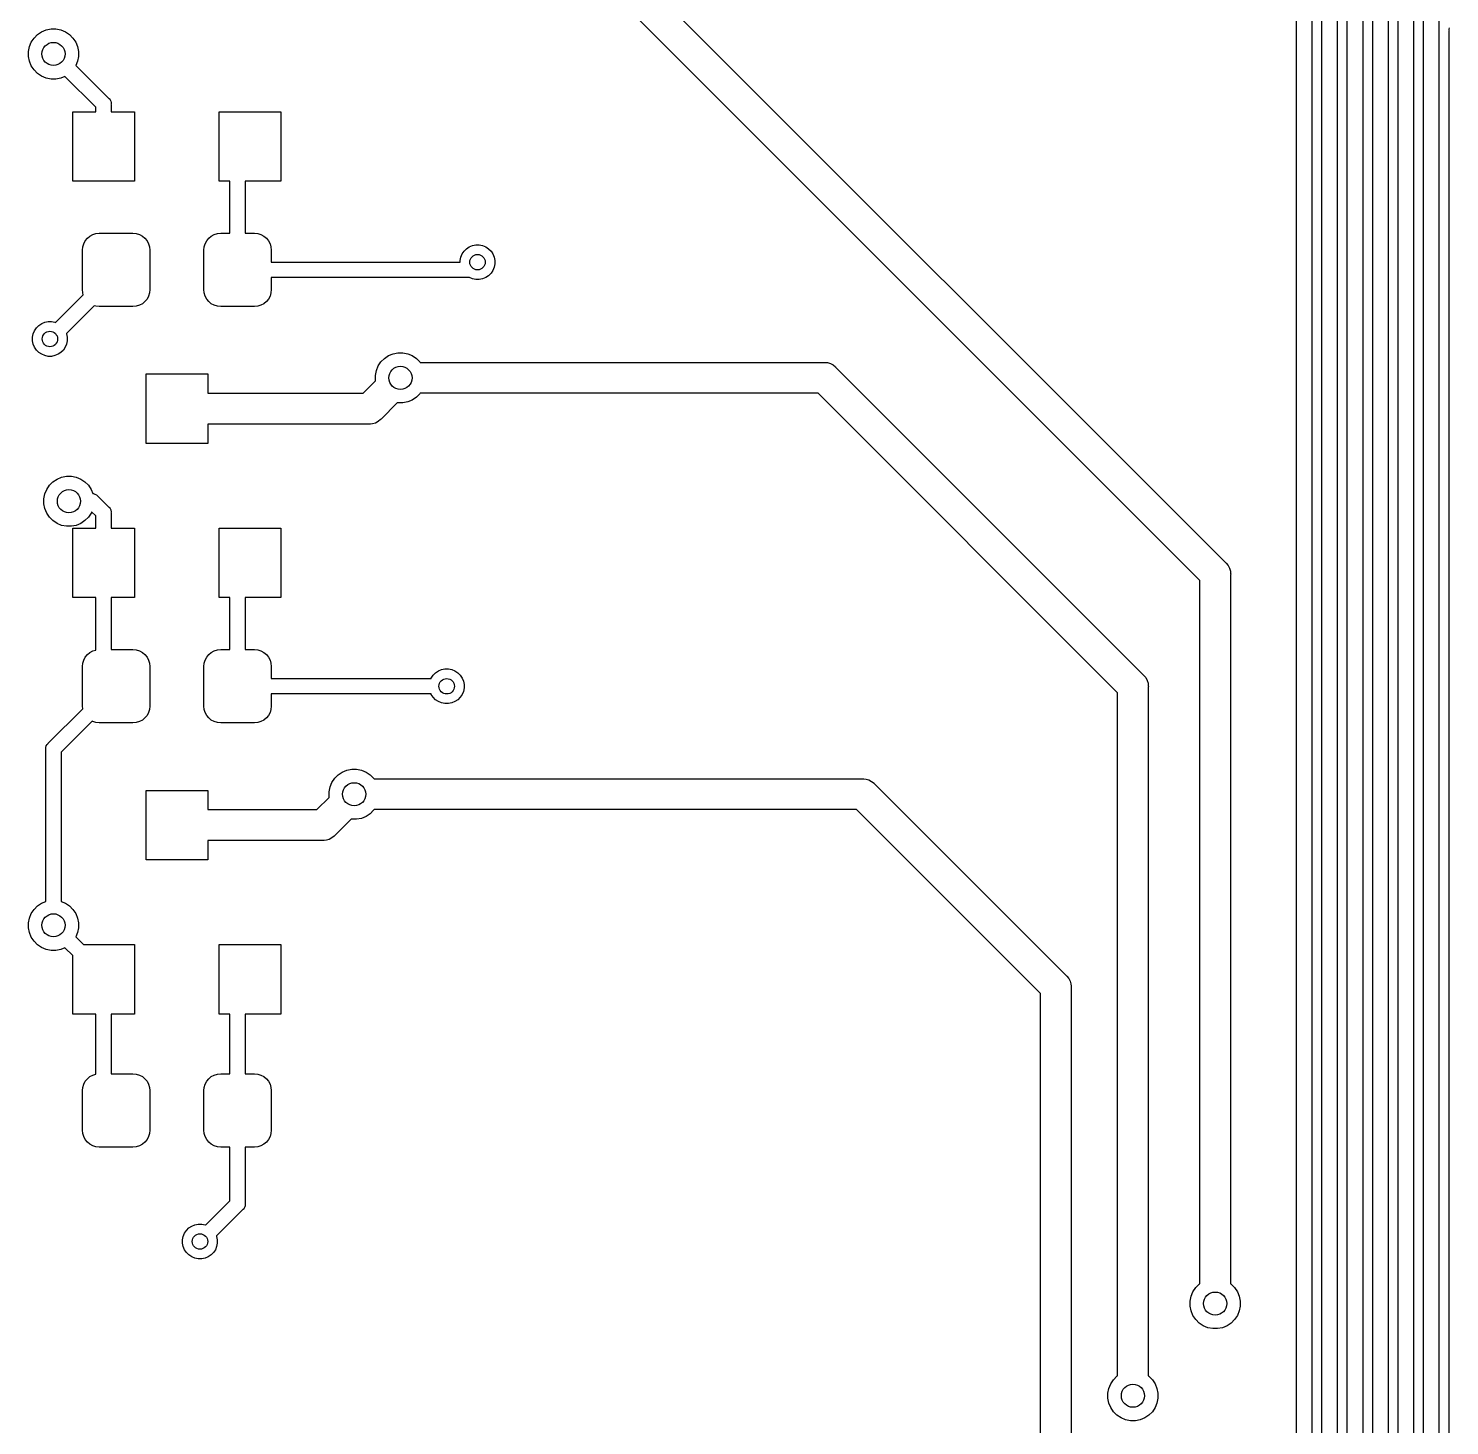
# Model space of a CAD drawing. Extents: x 1 to 84, y 1 to 137.
# Drawn here: x 4.17 to 22.61, y 91.01 to 109.13 of the extents above; entities that cross this region are included whole.
import ezdxf

# ---------------------------------------------------------------- set-up
doc = ezdxf.new("R2010")
doc.units = 0
doc.layers.add('BLACK', color=7, linetype='CONTINUOUS')

msp = doc.modelspace()

# ---------------------------------------------------------------- linework, layer by layer
at = {"layer": 'BLACK', "linetype": 'CONTINUOUS'}
for p, q in [((20.6199, 48.0728), (20.6199, 120.504)), ((20.8199, 120.504), (20.8199, 48.1094)), ((20.9499, 48.2095), (20.9499, 120.358)), ((21.1499, 120.321), (21.1499, 48.2461)), ((21.28, 48.3462), (21.28, 119.188)), ((21.48, 119.151), (21.48, 48.3828)), ((21.61, 50.7851), (21.61, 118.018)), ((21.81, 117.981), (21.81, 50.7949)), ((21.94, 48.6387), (21.94, 116.848)), ((22.14, 116.811), (22.14, 48.6752)), ((22.27, 48.7754), (22.27, 115.678)), ((22.47, 115.641), (22.47, 48.8119)), ((12.1714, 109.734), (19.7015, 102.204)), ((19.367, 101.973), (11.9402, 109.4)), ((4.4052, 109.113), (4.46799, 109.125)), ((4.46799, 109.125), (4.53201, 109.125)), ((4.53201, 109.125), (4.5948, 109.113)), ((22.6, 109.105), (22.6014, 109.12)), ((22.6014, 109.12), (22.6072, 109.138)), ((4.18749, 108.895), (4.21199, 108.954)), ((4.21199, 108.954), (4.24756, 109.007)), ((4.24756, 109.007), (4.29282, 109.052)), ((4.29282, 109.052), (4.34605, 109.088)), ((4.34605, 109.088), (4.4052, 109.113)), ((4.5948, 109.113), (4.65395, 109.088)), ((4.65395, 109.088), (4.70718, 109.052)), ((4.70718, 109.052), (4.75244, 109.007)), ((4.75244, 109.007), (4.78801, 108.954)), ((4.78801, 108.954), (4.81251, 108.895)), ((22.5995, 109.1), (22.6, 109.105)), ((22.6, 109.095), (22.5995, 109.1)), ((22.6, 109.105), (22.6, 109.105)), ((22.6, 48.9534), (22.6, 109.095)), ((4.175, 108.832), (4.18749, 108.895)), ((4.175, 108.768), (4.175, 108.832)), ((4.18749, 108.705), (4.175, 108.768)), ((4.81251, 108.895), (4.825, 108.832)), ((4.825, 108.768), (4.81251, 108.705)), ((4.825, 108.832), (4.825, 108.768)), ((4.21199, 108.646), (4.18749, 108.705)), ((4.24756, 108.593), (4.21199, 108.646)), ((4.29282, 108.548), (4.24756, 108.593)), ((4.81251, 108.705), (4.79017, 108.651)), ((4.79017, 108.651), (5.21724, 108.224)), ((4.34605, 108.512), (4.29282, 108.548)), ((4.4052, 108.487), (4.34605, 108.512)), ((4.46799, 108.475), (4.4052, 108.487)), ((4.53201, 108.475), (4.46799, 108.475)), ((4.5948, 108.487), (4.53201, 108.475)), ((4.64874, 108.51), (4.5948, 108.487)), ((5.05, 108.109), (4.64874, 108.51)), ((5.21724, 108.224), (5.22105, 108.221)), ((5.22105, 108.221), (5.23355, 108.206)), ((5.23355, 108.206), (5.24283, 108.188)), ((4.75, 107.15), (4.75, 108.05)), ((4.75, 108.05), (5.05, 108.05)), ((5.05, 108.05), (5.05, 108.109)), ((5.24283, 108.188), (5.24855, 108.17)), ((5.24855, 108.17), (5.24855, 108.17)), ((5.24855, 108.17), (5.25, 108.155)), ((5.25, 108.155), (5.25, 108.155)), ((5.25, 108.155), (5.25048, 108.15)), ((5.25048, 108.15), (5.25, 108.145)), ((5.25, 108.145), (5.25, 108.05)), ((5.25, 108.05), (5.55, 108.05)), ((5.55, 108.05), (5.55, 107.15)), ((6.65, 107.15), (6.65, 108.05)), ((6.65, 108.05), (7.45, 108.05)), ((7.45, 108.05), (7.45, 107.15)), ((5.55, 107.15), (4.75, 107.15)), ((6.7875, 107.15), (6.65, 107.15)), ((6.7875, 106.475), (6.7875, 107.15)), ((7.45, 107.15), (6.9875, 107.15)), ((6.9875, 107.15), (6.9875, 106.475)), ((4.89165, 106.34), (4.91187, 106.378)), ((4.91187, 106.378), (4.93907, 106.411)), ((4.93907, 106.411), (4.97222, 106.438)), ((4.97222, 106.438), (5.01004, 106.458)), ((5.01004, 106.458), (5.05107, 106.471)), ((5.05107, 106.471), (5.09375, 106.475)), ((5.09375, 106.475), (5.53125, 106.475)), ((5.53125, 106.475), (5.57393, 106.471)), ((5.57393, 106.471), (5.61496, 106.458)), ((5.61496, 106.458), (5.65278, 106.438)), ((5.65278, 106.438), (5.68593, 106.411)), ((5.68593, 106.411), (5.71313, 106.378)), ((5.71313, 106.378), (5.73335, 106.34)), ((6.46665, 106.34), (6.48687, 106.378)), ((6.48687, 106.378), (6.51407, 106.411)), ((6.51407, 106.411), (6.54722, 106.438)), ((6.54722, 106.438), (6.58504, 106.458)), ((6.58504, 106.458), (6.62607, 106.471)), ((6.62607, 106.471), (6.66875, 106.475)), ((6.66875, 106.475), (6.7875, 106.475)), ((6.9875, 106.475), (7.10625, 106.475)), ((7.10625, 106.475), (7.14893, 106.471)), ((7.14893, 106.471), (7.18996, 106.458)), ((7.18996, 106.458), (7.22778, 106.438)), ((7.22778, 106.438), (7.26093, 106.411)), ((7.26093, 106.411), (7.28813, 106.378)), ((7.28813, 106.378), (7.30835, 106.34)), ((4.875, 106.256), (4.8792, 106.299)), ((4.875, 105.744), (4.875, 106.256)), ((4.8792, 106.299), (4.89165, 106.34)), ((5.73335, 106.34), (5.7458, 106.299)), ((5.7458, 106.299), (5.75, 106.256)), ((5.75, 106.256), (5.75, 105.744)), ((6.45, 106.256), (6.4542, 106.299)), ((6.45, 105.744), (6.45, 106.256)), ((6.4542, 106.299), (6.46665, 106.34)), ((7.30835, 106.34), (7.3208, 106.299)), ((7.3208, 106.299), (7.325, 106.256)), ((7.325, 106.256), (7.325, 106.1)), ((9.78365, 106.166), (9.80061, 106.207)), ((9.80061, 106.207), (9.82523, 106.243)), ((9.82523, 106.243), (9.85657, 106.275)), ((9.85657, 106.275), (9.89342, 106.299)), ((9.89342, 106.299), (9.93437, 106.316)), ((9.93437, 106.316), (9.97784, 106.325)), ((9.97784, 106.325), (10.0222, 106.325)), ((10.0222, 106.325), (10.0656, 106.316)), ((10.0656, 106.316), (10.1066, 106.299)), ((10.1066, 106.299), (10.1434, 106.275)), ((10.1434, 106.275), (10.1748, 106.243)), ((10.1748, 106.243), (10.1994, 106.207)), ((10.1994, 106.207), (10.2164, 106.166)), ((7.325, 106.1), (9.775, 106.1)), ((9.775, 106.122), (9.78365, 106.166)), ((9.775, 106.1), (9.775, 106.122)), ((10.1994, 105.993), (10.1748, 105.957)), ((10.2164, 106.034), (10.1994, 105.993)), ((10.2164, 106.166), (10.225, 106.122)), ((10.225, 106.078), (10.2164, 106.034)), ((10.225, 106.122), (10.225, 106.078)), ((9.89489, 105.9), (7.325, 105.9)), ((7.325, 105.9), (7.325, 105.744)), ((9.93437, 105.884), (9.89489, 105.9)), ((9.97784, 105.875), (9.93437, 105.884)), ((10.0222, 105.875), (9.97784, 105.875)), ((10.0656, 105.884), (10.0222, 105.875)), ((10.1066, 105.901), (10.0656, 105.884)), ((10.1434, 105.925), (10.1066, 105.901)), ((10.1748, 105.957), (10.1434, 105.925)), ((4.52621, 105.318), (4.88629, 105.678)), ((4.8792, 105.701), (4.875, 105.744)), ((4.88629, 105.678), (4.8792, 105.701)), ((5.71313, 105.622), (5.68593, 105.589)), ((5.73335, 105.66), (5.71313, 105.622)), ((5.7458, 105.701), (5.73335, 105.66)), ((5.75, 105.744), (5.7458, 105.701)), ((6.4542, 105.701), (6.45, 105.744)), ((6.46665, 105.66), (6.4542, 105.701)), ((6.48687, 105.622), (6.46665, 105.66)), ((6.51407, 105.589), (6.48687, 105.622)), ((7.28813, 105.622), (7.26093, 105.589)), ((7.30835, 105.66), (7.28813, 105.622)), ((7.3208, 105.701), (7.30835, 105.66)), ((7.325, 105.744), (7.3208, 105.701)), ((5.02771, 105.536), (4.66763, 105.176)), ((5.05107, 105.529), (5.02771, 105.536)), ((5.09375, 105.525), (5.05107, 105.529)), ((5.53125, 105.525), (5.09375, 105.525)), ((5.57393, 105.529), (5.53125, 105.525)), ((5.61496, 105.542), (5.57393, 105.529)), ((5.65278, 105.562), (5.61496, 105.542)), ((5.68593, 105.589), (5.65278, 105.562)), ((6.54722, 105.562), (6.51407, 105.589)), ((6.58504, 105.542), (6.54722, 105.562)), ((6.62607, 105.529), (6.58504, 105.542)), ((6.66875, 105.525), (6.62607, 105.529)), ((7.10625, 105.525), (6.66875, 105.525)), ((7.14893, 105.529), (7.10625, 105.525)), ((7.18996, 105.542), (7.14893, 105.529)), ((7.22778, 105.562), (7.18996, 105.542)), ((7.26093, 105.589), (7.22778, 105.562)), ((4.27923, 105.247), (4.31057, 105.279)), ((4.31057, 105.279), (4.34742, 105.303)), ((4.34742, 105.303), (4.38837, 105.32)), ((4.38837, 105.32), (4.43184, 105.329)), ((4.43184, 105.329), (4.47616, 105.329)), ((4.47616, 105.329), (4.51963, 105.32)), ((4.51963, 105.32), (4.52621, 105.318)), ((4.229, 105.126), (4.23765, 105.17)), ((4.229, 105.082), (4.229, 105.126)), ((4.23765, 105.038), (4.229, 105.082)), ((4.23765, 105.17), (4.25461, 105.211)), ((4.25461, 105.211), (4.27923, 105.247)), ((4.66763, 105.176), (4.67035, 105.17)), ((4.67035, 105.17), (4.679, 105.126)), ((4.679, 105.082), (4.67035, 105.038)), ((4.679, 105.126), (4.679, 105.082)), ((4.25461, 104.997), (4.23765, 105.038)), ((4.27923, 104.961), (4.25461, 104.997)), ((4.31057, 104.929), (4.27923, 104.961)), ((4.34742, 104.905), (4.31057, 104.929)), ((4.38837, 104.888), (4.34742, 104.905)), ((4.43184, 104.879), (4.38837, 104.888)), ((4.51963, 104.888), (4.47616, 104.879)), ((4.56058, 104.905), (4.51963, 104.888)), ((4.59743, 104.929), (4.56058, 104.905)), ((4.62877, 104.961), (4.59743, 104.929)), ((4.65339, 104.997), (4.62877, 104.961)), ((4.67035, 105.038), (4.65339, 104.997)), ((8.79282, 104.852), (8.84605, 104.888)), ((8.84605, 104.888), (8.9052, 104.913)), ((8.9052, 104.913), (8.96799, 104.925)), ((8.96799, 104.925), (9.03201, 104.925)), ((9.03201, 104.925), (9.0948, 104.913)), ((9.0948, 104.913), (9.15395, 104.888)), ((9.15395, 104.888), (9.20718, 104.852)), ((4.47616, 104.879), (4.43184, 104.879)), ((8.675, 104.632), (8.68749, 104.695)), ((8.68749, 104.695), (8.71199, 104.754)), ((8.71199, 104.754), (8.74756, 104.807)), ((8.74756, 104.807), (8.79282, 104.852)), ((9.20718, 104.852), (9.25244, 104.807)), ((9.25244, 104.807), (9.25724, 104.8)), ((9.25724, 104.8), (14.4902, 104.8)), ((14.4902, 104.8), (14.5, 104.801)), ((14.5, 104.801), (14.5098, 104.8)), ((14.5098, 104.8), (14.5098, 104.8)), ((14.5098, 104.8), (14.5392, 104.797)), ((14.5392, 104.797), (14.5769, 104.786)), ((14.5769, 104.786), (14.6117, 104.767)), ((14.6117, 104.767), (14.6421, 104.742)), ((14.6421, 104.742), (14.6484, 104.734)), ((14.6484, 104.734), (18.6345, 100.748)), ((5.7, 103.75), (5.7, 104.65)), ((5.7, 104.65), (6.5, 104.65)), ((6.5, 104.65), (6.5, 104.4)), ((8.51716, 104.4), (8.67668, 104.56)), ((8.675, 104.568), (8.675, 104.632)), ((8.67668, 104.56), (8.675, 104.568)), ((6.5, 104.4), (8.51716, 104.4)), ((9.20718, 104.348), (9.15395, 104.312)), ((9.25244, 104.393), (9.20718, 104.348)), ((9.25724, 104.4), (9.25244, 104.393)), ((14.4172, 104.4), (9.25724, 104.4)), ((18.3, 100.517), (14.4172, 104.4)), ((8.95953, 104.277), (8.74837, 104.066)), ((8.96799, 104.275), (8.95953, 104.277)), ((9.03201, 104.275), (8.96799, 104.275)), ((9.0948, 104.287), (9.03201, 104.275)), ((9.15395, 104.312), (9.0948, 104.287)), ((8.59019, 104), (6.5, 104)), ((6.5, 104), (6.5, 103.75)), ((8.6, 103.999), (8.59019, 104)), ((8.60981, 104), (8.6, 103.999)), ((8.60982, 104), (8.60981, 104)), ((8.63921, 104.003), (8.60982, 104)), ((8.67691, 104.014), (8.63921, 104.003)), ((8.71165, 104.033), (8.67691, 104.014)), ((8.74211, 104.058), (8.71165, 104.033)), ((8.74837, 104.066), (8.74211, 104.058)), ((6.5, 103.75), (5.7, 103.75)), ((4.44756, 103.207), (4.49282, 103.252)), ((4.49282, 103.252), (4.54605, 103.288)), ((4.54605, 103.288), (4.6052, 103.313)), ((4.6052, 103.313), (4.66799, 103.325)), ((4.66799, 103.325), (4.73201, 103.325)), ((4.73201, 103.325), (4.7948, 103.313)), ((4.7948, 103.313), (4.85394, 103.288)), ((4.85394, 103.288), (4.90718, 103.252)), ((4.90718, 103.252), (4.95244, 103.207)), ((4.375, 103.032), (4.38749, 103.095)), ((4.38749, 103.095), (4.41199, 103.154)), ((4.41199, 103.154), (4.44756, 103.207)), ((4.95244, 103.207), (4.98801, 103.154)), ((4.98801, 103.154), (5.01059, 103.099)), ((5.01059, 103.099), (5.0196, 103.099)), ((5.0196, 103.099), (5.03845, 103.093)), ((5.03845, 103.093), (5.05582, 103.084)), ((5.05582, 103.084), (5.07105, 103.071)), ((5.07105, 103.071), (5.07418, 103.067)), ((5.07418, 103.067), (5.21724, 102.924)), ((4.375, 102.968), (4.375, 103.032)), ((4.38749, 102.905), (4.375, 102.968)), ((4.41199, 102.846), (4.38749, 102.905)), ((4.99519, 102.863), (4.98801, 102.846)), ((5.05, 102.809), (4.99519, 102.863)), ((5.21724, 102.924), (5.22105, 102.921)), ((5.22105, 102.921), (5.23355, 102.906)), ((5.23355, 102.906), (5.24283, 102.888)), ((5.24283, 102.888), (5.24521, 102.881)), ((5.24521, 102.881), (5.24837, 102.87)), ((5.24837, 102.87), (5.24855, 102.87)), ((5.24855, 102.87), (5.25, 102.855)), ((5.25, 102.855), (5.25, 102.855)), ((5.25, 102.855), (5.25048, 102.85)), ((4.44756, 102.793), (4.41199, 102.846)), ((4.49282, 102.748), (4.44756, 102.793)), ((4.54605, 102.712), (4.49282, 102.748)), ((4.6052, 102.687), (4.54605, 102.712)), ((4.66799, 102.675), (4.6052, 102.687)), ((4.73201, 102.675), (4.66799, 102.675)), ((4.7948, 102.687), (4.73201, 102.675)), ((4.85394, 102.712), (4.7948, 102.687)), ((4.90718, 102.748), (4.85394, 102.712)), ((4.95244, 102.793), (4.90718, 102.748)), ((4.98801, 102.846), (4.95244, 102.793)), ((5.05, 102.65), (5.05, 102.809)), ((5.25048, 102.85), (5.25, 102.845)), ((5.25, 102.845), (5.25, 102.65)), ((4.75, 101.75), (4.75, 102.65)), ((4.75, 102.65), (5.05, 102.65)), ((5.25, 102.65), (5.55, 102.65)), ((5.55, 102.65), (5.55, 101.75)), ((6.65, 101.75), (6.65, 102.65)), ((6.65, 102.65), (7.45, 102.65)), ((7.45, 102.65), (7.45, 101.75)), ((19.7015, 102.204), (19.7091, 102.198)), ((19.7091, 102.198), (19.7341, 102.168)), ((19.7341, 102.168), (19.7484, 102.141)), ((19.7484, 102.141), (19.7527, 102.133)), ((19.7527, 102.133), (19.7612, 102.105)), ((19.367, 92.8517), (19.367, 101.973)), ((19.7612, 102.105), (19.7641, 102.095)), ((19.7641, 102.095), (19.767, 102.066)), ((19.767, 102.066), (19.767, 102.066)), ((19.767, 102.066), (19.768, 102.056)), ((19.768, 102.056), (19.767, 102.046)), ((19.767, 102.046), (19.767, 92.8517)), ((5.05, 101.75), (4.75, 101.75)), ((5.05, 101.07), (5.05, 101.75)), ((5.55, 101.75), (5.25, 101.75)), ((5.25, 101.75), (5.25, 101.075)), ((6.7875, 101.75), (6.65, 101.75)), ((6.7875, 101.075), (6.7875, 101.75)), ((7.45, 101.75), (6.9875, 101.75)), ((6.9875, 101.75), (6.9875, 101.075)), ((4.91187, 100.978), (4.93907, 101.011)), ((4.93907, 101.011), (4.97222, 101.038)), ((4.97222, 101.038), (5.01004, 101.058)), ((5.01004, 101.058), (5.05, 101.07)), ((5.25, 101.075), (5.53125, 101.075)), ((5.53125, 101.075), (5.57393, 101.071)), ((5.57393, 101.071), (5.61496, 101.058)), ((5.61496, 101.058), (5.65278, 101.038)), ((5.65278, 101.038), (5.68593, 101.011)), ((5.68593, 101.011), (5.71313, 100.978)), ((6.48687, 100.978), (6.51407, 101.011)), ((6.51407, 101.011), (6.54722, 101.038)), ((6.54722, 101.038), (6.58504, 101.058)), ((6.58504, 101.058), (6.62607, 101.071)), ((6.62607, 101.071), (6.66875, 101.075)), ((6.66875, 101.075), (6.7875, 101.075)), ((6.9875, 101.075), (7.10625, 101.075)), ((7.10625, 101.075), (7.14893, 101.071)), ((7.14893, 101.071), (7.18996, 101.058)), ((7.18996, 101.058), (7.22778, 101.038)), ((7.22778, 101.038), (7.26093, 101.011)), ((7.26093, 101.011), (7.28813, 100.978)), ((4.875, 100.856), (4.8792, 100.899)), ((4.875, 100.344), (4.875, 100.856)), ((4.8792, 100.899), (4.89165, 100.94)), ((4.89165, 100.94), (4.91187, 100.978)), ((5.71313, 100.978), (5.73335, 100.94)), ((5.73335, 100.94), (5.7458, 100.899)), ((5.7458, 100.899), (5.75, 100.856)), ((5.75, 100.856), (5.75, 100.344)), ((6.45, 100.856), (6.4542, 100.899)), ((6.45, 100.344), (6.45, 100.856)), ((6.4542, 100.899), (6.46665, 100.94)), ((6.46665, 100.94), (6.48687, 100.978)), ((7.28813, 100.978), (7.30835, 100.94)), ((7.30835, 100.94), (7.3208, 100.899)), ((7.3208, 100.899), (7.325, 100.856)), ((7.325, 100.856), (7.325, 100.7)), ((9.53437, 100.816), (9.57784, 100.825)), ((9.57784, 100.825), (9.62216, 100.825)), ((9.62216, 100.825), (9.66563, 100.816)), ((7.325, 100.7), (9.39788, 100.7)), ((9.39788, 100.7), (9.40061, 100.707)), ((9.40061, 100.707), (9.42523, 100.743)), ((9.42523, 100.743), (9.45657, 100.775)), ((9.45657, 100.775), (9.49342, 100.799)), ((9.49342, 100.799), (9.53437, 100.816)), ((9.66563, 100.816), (9.70658, 100.799)), ((9.70658, 100.799), (9.74343, 100.775)), ((9.74343, 100.775), (9.77477, 100.743)), ((9.77477, 100.743), (9.79939, 100.707)), ((9.79939, 100.707), (9.81635, 100.666)), ((9.81635, 100.666), (9.825, 100.622)), ((18.6345, 100.748), (18.6421, 100.742)), ((18.6421, 100.742), (18.6671, 100.712)), ((18.6671, 100.712), (18.6857, 100.677)), ((18.6857, 100.677), (18.6971, 100.639)), ((9.39788, 100.5), (7.325, 100.5)), ((7.325, 100.5), (7.325, 100.344)), ((9.40061, 100.493), (9.39788, 100.5)), ((9.42523, 100.457), (9.40061, 100.493)), ((9.45657, 100.425), (9.42523, 100.457)), ((9.77477, 100.457), (9.74343, 100.425)), ((9.79939, 100.493), (9.77477, 100.457)), ((9.81635, 100.534), (9.79939, 100.493)), ((9.825, 100.578), (9.81635, 100.534)), ((9.825, 100.622), (9.825, 100.578)), ((18.3, 91.6572), (18.3, 100.517)), ((18.6971, 100.639), (18.7, 100.61)), ((18.7, 100.61), (18.7, 100.61)), ((18.7, 100.61), (18.701, 100.6)), ((18.701, 100.6), (18.7, 100.59)), ((18.7, 100.59), (18.7, 91.6572)), ((4.43276, 99.8617), (4.87857, 100.307)), ((4.87857, 100.307), (4.875, 100.344)), ((5.7458, 100.301), (5.73335, 100.26)), ((5.75, 100.344), (5.7458, 100.301)), ((6.4542, 100.301), (6.45, 100.344)), ((6.46665, 100.26), (6.4542, 100.301)), ((7.3208, 100.301), (7.30835, 100.26)), ((7.325, 100.344), (7.3208, 100.301)), ((9.49342, 100.401), (9.45657, 100.425)), ((9.53437, 100.384), (9.49342, 100.401)), ((9.57784, 100.375), (9.53437, 100.384)), ((9.62216, 100.375), (9.57784, 100.375)), ((9.66563, 100.384), (9.62216, 100.375)), ((9.70658, 100.401), (9.66563, 100.384)), ((9.74343, 100.425), (9.70658, 100.401)), ((5.00061, 100.147), (4.6, 99.7461)), ((5.01004, 100.142), (5.00061, 100.147)), ((5.05107, 100.129), (5.01004, 100.142)), ((5.09375, 100.125), (5.05107, 100.129)), ((5.53125, 100.125), (5.09375, 100.125)), ((5.57393, 100.129), (5.53125, 100.125)), ((5.61496, 100.142), (5.57393, 100.129)), ((5.65278, 100.162), (5.61496, 100.142)), ((5.68593, 100.189), (5.65278, 100.162)), ((5.71313, 100.222), (5.68593, 100.189)), ((5.73335, 100.26), (5.71313, 100.222)), ((6.48687, 100.222), (6.46665, 100.26)), ((6.51407, 100.189), (6.48687, 100.222)), ((6.54722, 100.162), (6.51407, 100.189)), ((6.58504, 100.142), (6.54722, 100.162)), ((6.62607, 100.129), (6.58504, 100.142)), ((6.66875, 100.125), (6.62607, 100.129)), ((7.10625, 100.125), (6.66875, 100.125)), ((7.14893, 100.129), (7.10625, 100.125)), ((7.18996, 100.142), (7.14893, 100.129)), ((7.22778, 100.162), (7.18996, 100.142)), ((7.26093, 100.189), (7.22778, 100.162)), ((7.28813, 100.222), (7.26093, 100.189)), ((7.30835, 100.26), (7.28813, 100.222)), ((4.39952, 99.7875), (4.4, 99.7924)), ((4.4, 99.7826), (4.39952, 99.7875)), ((4.4, 99.7924), (4.40145, 99.8071)), ((4.4, 99.7924), (4.4, 99.7924)), ((4.4, 97.8104), (4.4, 99.7826)), ((4.40145, 99.8071), (4.40717, 99.826)), ((4.40717, 99.826), (4.41645, 99.8433)), ((4.41645, 99.8433), (4.42895, 99.8586)), ((4.42895, 99.8586), (4.43276, 99.8617)), ((4.6, 99.7461), (4.6, 97.8104)), ((8.08749, 99.2948), (8.11199, 99.3539)), ((8.11199, 99.3539), (8.14756, 99.4072)), ((8.14756, 99.4072), (8.19282, 99.4524)), ((8.19282, 99.4524), (8.24606, 99.488)), ((8.24606, 99.488), (8.3052, 99.5125)), ((8.3052, 99.5125), (8.36799, 99.525)), ((8.36799, 99.525), (8.43201, 99.525)), ((8.43201, 99.525), (8.4948, 99.5125)), ((8.4948, 99.5125), (8.55394, 99.488)), ((8.55394, 99.488), (8.60718, 99.4524)), ((8.60718, 99.4524), (8.65244, 99.4072)), ((8.65244, 99.4072), (8.65724, 99.4)), ((8.65724, 99.4), (14.9902, 99.4)), ((14.9902, 99.4), (15, 99.401)), ((15, 99.401), (15.0098, 99.4)), ((15.0098, 99.4), (15.0098, 99.4)), ((15.0098, 99.4), (15.0392, 99.3971)), ((15.0392, 99.3971), (15.0769, 99.3857)), ((15.0769, 99.3857), (15.1117, 99.3671)), ((15.1117, 99.3671), (15.1421, 99.3421)), ((5.7, 98.35), (5.7, 99.25)), ((5.7, 99.25), (6.5, 99.25)), ((6.5, 99.25), (6.5, 99)), ((8.075, 99.232), (8.08749, 99.2948)), ((8.075, 99.168), (8.075, 99.232)), ((8.07668, 99.1595), (8.075, 99.168)), ((15.1421, 99.3421), (15.1484, 99.3345)), ((15.1484, 99.3345), (17.6345, 96.8484)), ((6.5, 99), (7.91716, 99)), ((7.91716, 99), (8.07668, 99.1595)), ((8.65244, 98.9928), (8.60718, 98.9476)), ((8.65724, 99), (8.65244, 98.9928)), ((14.9172, 99), (8.65724, 99)), ((17.3, 96.6172), (14.9172, 99)), ((8.35953, 98.8767), (8.14837, 98.6655)), ((8.36799, 98.875), (8.35953, 98.8767)), ((8.43201, 98.875), (8.36799, 98.875)), ((8.4948, 98.8875), (8.43201, 98.875)), ((8.55394, 98.912), (8.4948, 98.8875)), ((8.60718, 98.9476), (8.55394, 98.912)), ((8.07691, 98.6143), (8.03921, 98.6029)), ((8.11165, 98.6329), (8.07691, 98.6143)), ((8.1421, 98.6579), (8.11165, 98.6329)), ((8.14837, 98.6655), (8.1421, 98.6579)), ((7.99019, 98.6), (6.5, 98.6)), ((6.5, 98.6), (6.5, 98.35)), ((8, 98.599), (7.99019, 98.6)), ((8.00981, 98.6), (8, 98.599)), ((8.00982, 98.6), (8.00981, 98.6)), ((8.03921, 98.6029), (8.00982, 98.6)), ((6.5, 98.35), (5.7, 98.35)), ((4.21199, 97.6539), (4.24756, 97.7072)), ((4.24756, 97.7072), (4.29282, 97.7524)), ((4.29282, 97.7524), (4.34605, 97.788)), ((4.34605, 97.788), (4.4, 97.8104)), ((4.6, 97.8104), (4.65395, 97.788)), ((4.65395, 97.788), (4.70718, 97.7524)), ((4.70718, 97.7524), (4.75244, 97.7072)), ((4.75244, 97.7072), (4.78801, 97.6539)), ((4.175, 97.532), (4.18749, 97.5948)), ((4.175, 97.468), (4.175, 97.532)), ((4.18749, 97.5948), (4.21199, 97.6539)), ((4.78801, 97.6539), (4.81251, 97.5948)), ((4.81251, 97.5948), (4.825, 97.532)), ((4.825, 97.532), (4.825, 97.468)), ((4.18749, 97.4052), (4.175, 97.468)), ((4.21199, 97.3461), (4.18749, 97.4052)), ((4.24756, 97.2928), (4.21199, 97.3461)), ((4.81251, 97.4052), (4.79017, 97.3513)), ((4.79017, 97.3513), (4.89142, 97.25)), ((4.825, 97.468), (4.81251, 97.4052)), ((4.29282, 97.2476), (4.24756, 97.2928)), ((4.34605, 97.212), (4.29282, 97.2476)), ((4.4052, 97.1875), (4.34605, 97.212)), ((4.46799, 97.175), (4.4052, 97.1875)), ((4.53201, 97.175), (4.46799, 97.175)), ((4.5948, 97.1875), (4.53201, 97.175)), ((4.64874, 97.2098), (4.5948, 97.1875)), ((4.75, 97.1086), (4.64874, 97.2098)), ((4.89142, 97.25), (5.55, 97.25)), ((5.55, 97.25), (5.55, 96.35)), ((6.65, 96.35), (6.65, 97.25)), ((6.65, 97.25), (7.45, 97.25)), ((7.45, 97.25), (7.45, 96.35)), ((4.75, 96.35), (4.75, 97.1086)), ((17.6345, 96.8484), (17.6421, 96.8421)), ((17.6421, 96.8421), (17.6671, 96.8117)), ((17.6671, 96.8117), (17.6857, 96.7769)), ((17.6857, 96.7769), (17.6971, 96.7392)), ((17.3, 90.8572), (17.3, 96.6172)), ((17.6971, 96.7392), (17.7, 96.7098)), ((17.7, 96.7098), (17.7, 96.7098)), ((17.7, 96.7098), (17.701, 96.7)), ((17.701, 96.7), (17.7, 96.6902)), ((17.7, 96.6902), (17.7, 90.8572)), ((5.05, 96.35), (4.75, 96.35)), ((5.05, 95.5705), (5.05, 96.35)), ((5.55, 96.35), (5.25, 96.35)), ((5.25, 96.35), (5.25, 95.575)), ((6.7875, 96.35), (6.65, 96.35)), ((6.7875, 95.575), (6.7875, 96.35)), ((7.45, 96.35), (6.9875, 96.35)), ((6.9875, 96.35), (6.9875, 95.575)), ((4.91187, 95.4778), (4.93907, 95.5109)), ((4.93907, 95.5109), (4.97222, 95.5381)), ((4.97222, 95.5381), (5.01004, 95.5583)), ((5.01004, 95.5583), (5.05, 95.5705)), ((5.25, 95.575), (5.53125, 95.575)), ((5.53125, 95.575), (5.57393, 95.5708)), ((5.57393, 95.5708), (5.61496, 95.5583)), ((5.61496, 95.5583), (5.65278, 95.5381)), ((5.65278, 95.5381), (5.68593, 95.5109)), ((5.68593, 95.5109), (5.71313, 95.4778)), ((6.48687, 95.4778), (6.51407, 95.5109)), ((6.51407, 95.5109), (6.54722, 95.5381)), ((6.54722, 95.5381), (6.58504, 95.5583)), ((6.58504, 95.5583), (6.62607, 95.5708)), ((6.62607, 95.5708), (6.66875, 95.575)), ((6.66875, 95.575), (6.7875, 95.575)), ((6.9875, 95.575), (7.10625, 95.575)), ((7.10625, 95.575), (7.14893, 95.5708)), ((7.14893, 95.5708), (7.18996, 95.5583)), ((7.18996, 95.5583), (7.22778, 95.5381)), ((7.22778, 95.5381), (7.26093, 95.5109)), ((7.26093, 95.5109), (7.28813, 95.4778)), ((4.875, 95.3562), (4.8792, 95.3989)), ((4.875, 94.8438), (4.875, 95.3562)), ((4.8792, 95.3989), (4.89165, 95.44)), ((4.89165, 95.44), (4.91187, 95.4778)), ((5.71313, 95.4778), (5.73335, 95.44)), ((5.73335, 95.44), (5.7458, 95.3989)), ((5.7458, 95.3989), (5.75, 95.3562)), ((5.75, 95.3562), (5.75, 94.8438)), ((6.45, 95.3562), (6.4542, 95.3989)), ((6.45, 94.8438), (6.45, 95.3562)), ((6.4542, 95.3989), (6.46665, 95.44)), ((6.46665, 95.44), (6.48687, 95.4778)), ((7.28813, 95.4778), (7.30835, 95.44)), ((7.30835, 95.44), (7.3208, 95.3989)), ((7.3208, 95.3989), (7.325, 95.3562)), ((7.325, 95.3562), (7.325, 94.8438)), ((4.8792, 94.8011), (4.875, 94.8438)), ((4.89165, 94.76), (4.8792, 94.8011)), ((4.91187, 94.7222), (4.89165, 94.76)), ((5.73335, 94.76), (5.71313, 94.7222)), ((5.7458, 94.8011), (5.73335, 94.76)), ((5.75, 94.8438), (5.7458, 94.8011)), ((6.4542, 94.8011), (6.45, 94.8438)), ((6.46665, 94.76), (6.4542, 94.8011)), ((6.48687, 94.7222), (6.46665, 94.76)), ((7.30835, 94.76), (7.28813, 94.7222)), ((7.3208, 94.8011), (7.30835, 94.76)), ((7.325, 94.8438), (7.3208, 94.8011)), ((4.93907, 94.6891), (4.91187, 94.7222)), ((4.97222, 94.6619), (4.93907, 94.6891)), ((5.01004, 94.6417), (4.97222, 94.6619)), ((5.05107, 94.6292), (5.01004, 94.6417)), ((5.09375, 94.625), (5.05107, 94.6292)), ((5.53125, 94.625), (5.09375, 94.625)), ((5.57393, 94.6292), (5.53125, 94.625)), ((5.61496, 94.6417), (5.57393, 94.6292)), ((5.65278, 94.6619), (5.61496, 94.6417)), ((5.68593, 94.6891), (5.65278, 94.6619)), ((5.71313, 94.7222), (5.68593, 94.6891)), ((6.51407, 94.6891), (6.48687, 94.7222)), ((6.54722, 94.6619), (6.51407, 94.6891)), ((6.58504, 94.6417), (6.54722, 94.6619)), ((6.62607, 94.6292), (6.58504, 94.6417)), ((6.66875, 94.625), (6.62607, 94.6292)), ((6.7875, 94.625), (6.66875, 94.625)), ((6.7875, 93.9289), (6.7875, 94.625)), ((7.10625, 94.625), (6.9875, 94.625)), ((6.9875, 94.625), (6.9875, 93.8924)), ((7.14893, 94.6292), (7.10625, 94.625)), ((7.18996, 94.6417), (7.14893, 94.6292)), ((7.22778, 94.6619), (7.18996, 94.6417)), ((7.26093, 94.6891), (7.22778, 94.6619)), ((7.28813, 94.7222), (7.26093, 94.6891)), ((6.47221, 93.6136), (6.7875, 93.9289)), ((6.97105, 93.8317), (6.95855, 93.8164)), ((6.98033, 93.849), (6.97105, 93.8317)), ((6.98432, 93.8622), (6.98033, 93.849)), ((6.98605, 93.8679), (6.98432, 93.8622)), ((6.98679, 93.8754), (6.98605, 93.8679)), ((6.9875, 93.8826), (6.98679, 93.8754)), ((6.9875, 93.8924), (6.98798, 93.8875)), ((6.98798, 93.8875), (6.9875, 93.8826)), ((6.9875, 93.8826), (6.9875, 93.8826)), ((6.95474, 93.8133), (6.61363, 93.4722)), ((6.95855, 93.8164), (6.95474, 93.8133)), ((6.175, 93.4222), (6.18365, 93.4656)), ((6.18365, 93.4656), (6.20061, 93.5066)), ((6.20061, 93.5066), (6.22523, 93.5434)), ((6.22523, 93.5434), (6.25657, 93.5748)), ((6.25657, 93.5748), (6.29342, 93.5994)), ((6.29342, 93.5994), (6.33437, 93.6164)), ((6.33437, 93.6164), (6.37784, 93.625)), ((6.37784, 93.625), (6.42216, 93.625)), ((6.42216, 93.625), (6.46563, 93.6164)), ((6.46563, 93.6164), (6.47221, 93.6136)), ((6.61363, 93.4722), (6.61635, 93.4656)), ((6.61635, 93.4656), (6.625, 93.4222)), ((6.175, 93.3778), (6.175, 93.4222)), ((6.18365, 93.3344), (6.175, 93.3778)), ((6.20061, 93.2934), (6.18365, 93.3344)), ((6.22523, 93.2566), (6.20061, 93.2934)), ((6.59939, 93.2934), (6.57477, 93.2566)), ((6.61635, 93.3344), (6.59939, 93.2934)), ((6.625, 93.3778), (6.61635, 93.3344)), ((6.625, 93.4222), (6.625, 93.3778)), ((6.25657, 93.2252), (6.22523, 93.2566)), ((6.29342, 93.2006), (6.25657, 93.2252)), ((6.33437, 93.1836), (6.29342, 93.2006)), ((6.37784, 93.175), (6.33437, 93.1836)), ((6.42216, 93.175), (6.37784, 93.175)), ((6.46563, 93.1836), (6.42216, 93.175)), ((6.50658, 93.2006), (6.46563, 93.1836)), ((6.54343, 93.2252), (6.50658, 93.2006)), ((6.57477, 93.2566), (6.54343, 93.2252)), ((19.2545, 92.6893), (19.279, 92.7484)), ((19.279, 92.7484), (19.3146, 92.8017)), ((19.3146, 92.8017), (19.3598, 92.8469)), ((19.3598, 92.8469), (19.367, 92.8517)), ((19.767, 92.8517), (19.7742, 92.8469)), ((19.7742, 92.8469), (19.8194, 92.8017)), ((19.8194, 92.8017), (19.855, 92.7484)), ((19.855, 92.7484), (19.8795, 92.6893)), ((19.242, 92.6265), (19.2545, 92.6893)), ((19.242, 92.5625), (19.242, 92.6265)), ((19.2545, 92.4997), (19.242, 92.5625)), ((19.8795, 92.6893), (19.892, 92.6265)), ((19.892, 92.5625), (19.8795, 92.4997)), ((19.892, 92.6265), (19.892, 92.5625)), ((19.279, 92.4406), (19.2545, 92.4997)), ((19.3146, 92.3873), (19.279, 92.4406)), ((19.3598, 92.3421), (19.3146, 92.3873)), ((19.8194, 92.3873), (19.7742, 92.3421)), ((19.855, 92.4406), (19.8194, 92.3873)), ((19.8795, 92.4997), (19.855, 92.4406)), ((19.4131, 92.3065), (19.3598, 92.3421)), ((19.4722, 92.282), (19.4131, 92.3065)), ((19.535, 92.2695), (19.4722, 92.282)), ((19.599, 92.2695), (19.535, 92.2695)), ((19.6618, 92.282), (19.599, 92.2695)), ((19.7209, 92.3065), (19.6618, 92.282)), ((19.7742, 92.3421), (19.7209, 92.3065)), ((18.2476, 91.6072), (18.2928, 91.6524)), ((18.2928, 91.6524), (18.3, 91.6572)), ((18.7, 91.6572), (18.7072, 91.6524)), ((18.7072, 91.6524), (18.7524, 91.6072)), ((18.175, 91.432), (18.1875, 91.4948)), ((18.175, 91.368), (18.175, 91.432)), ((18.1875, 91.4948), (18.212, 91.5539)), ((18.212, 91.5539), (18.2476, 91.6072)), ((18.7524, 91.6072), (18.788, 91.5539)), ((18.788, 91.5539), (18.8125, 91.4948)), ((18.8125, 91.4948), (18.825, 91.432)), ((18.825, 91.432), (18.825, 91.368)), ((18.1875, 91.3052), (18.175, 91.368)), ((18.212, 91.2461), (18.1875, 91.3052)), ((18.2476, 91.1928), (18.212, 91.2461)), ((18.788, 91.2461), (18.7524, 91.1928)), ((18.8125, 91.3052), (18.788, 91.2461)), ((18.825, 91.368), (18.8125, 91.3052)), ((18.2928, 91.1476), (18.2476, 91.1928)), ((18.3461, 91.112), (18.2928, 91.1476)), ((18.4052, 91.0875), (18.3461, 91.112)), ((18.468, 91.075), (18.4052, 91.0875)), ((18.532, 91.075), (18.468, 91.075)), ((18.5948, 91.0875), (18.532, 91.075)), ((18.6539, 91.112), (18.5948, 91.0875)), ((18.7072, 91.1476), (18.6539, 91.112)), ((18.7524, 91.1928), (18.7072, 91.1476))]:
    msp.add_line(p, q, dxfattribs=at)
at = {"layer": 'BLACK'}
for centre, radius in [((4.5, 108.8), 0.15), ((10, 106.1), 0.1), ((4.454, 105.104), 0.1), ((9, 104.6), 0.15), ((4.7, 103), 0.15), ((9.6, 100.6), 0.1), ((8.4, 99.2), 0.15), ((4.5, 97.5), 0.15), ((6.4, 93.4), 0.1), ((19.567, 92.5945), 0.15), ((18.5, 91.4), 0.15)]:
    msp.add_circle(centre, radius, dxfattribs=at)

doc.saveas('drawing.dxf')
